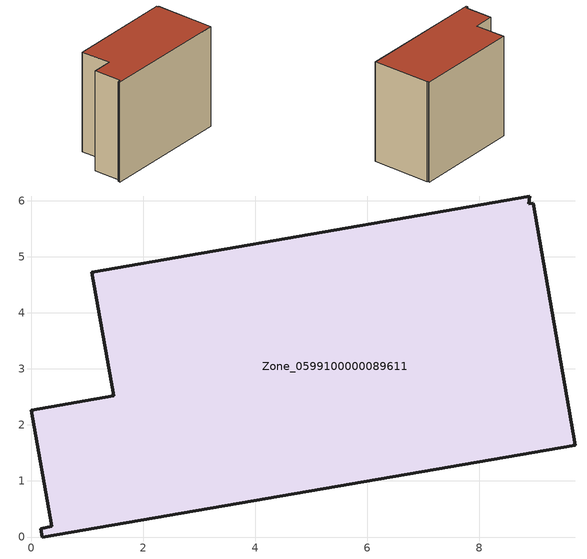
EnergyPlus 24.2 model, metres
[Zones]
Zone_0599100000089611
 floor ground (C_G): 8.96,5.96 9.72,1.63 0.2,0 0.17,0.15 0.37,0.19 0,2.26 1.48,2.52 1.08,4.72 8.9,6.09 8.88,5.95 z0
 wall outside (C_F): 1.48,2.52 0,2.26 0.37,0.19 0.17,0.15 0.2,0 9.72,1.63 8.96,5.96 8.88,5.95 8.9,6.09 1.08,4.72 1.48,2.52 z0:7.58
 roof outside (C_R): 8.9,6.09 1.08,4.72 1.48,2.52 0,2.26 0.37,0.19 0.17,0.15 0.2,0 9.72,1.63 8.96,5.96 8.88,5.95 z7.58
[BUILDING]
Pand.0599100000089611: North Axis=0; Terrain=City; Loads Convergence Tolerance Value=0.04; Temperature Convergence Tolerance Value=0.4; Solar Distribution=FullExterior; Maximum Number of Warmup Days=25; Minimum Number of Warmup Days=1
[Site:Location]
Rotterdam.The.Hague.AP_ZH_NLD Design_Conditions: Latitude=51.96; Longitude=4.45; Time Zone=1; Elevation=-4.5
[SITE:GROUNDTEMPERATURE:BUILDINGSURFACE]
18, 18, 18, 18, 18, 18, 18, 18, 18, 18, 18, 18
[MATERIAL] Thermal Absorptance=0.9; Solar Absorptance=0.7; Visible Absorptance=0.7
Name | Roughness | Thickness | Conductivity | Density | Specific Heat
G.TI.1946 | MediumSmooth | 0.15 | 1 | 540 | 1210
F.TI.1946 | Rough | 0.3 | 0.857143 | 1920 | 840
R.TI.1946 | MediumRough | 0.2 | 0.1 | 1500 | 1000
[CONSTRUCTION]
C_G: G.TI.1946
C_F: F.TI.1946
C_R: R.TI.1946
[ZONE]
Zone_0599100000089611: Type=1; Multiplier=1; Ceiling Height=Autocalculate; Volume=Autocalculate; Floor Area=autocalculate; Part of Total Floor Area=Yes
[ZONEINFILTRATION:DESIGNFLOWRATE]
Infil_Zone_0599100000089611: Zone or ZoneList or Space or SpaceList=Zone_0599100000089611; Schedule=AlwaysOn; Design Flow Rate Calculation Method=Flow/Area; Flow Rate per Floor Area=0.003; Constant Term Coefficient=1; Temperature Term Coefficient=0; Velocity Term Coefficient=0; Velocity Squared Term Coefficient=0
[HVACTEMPLATE:ZONE:IDEALLOADSAIRSYSTEM]
Zone_0599100000089611: Maximum Heating Supply Air Temperature=50; Minimum Cooling Supply Air Temperature=13; Maximum Heating Supply Air Humidity Ratio=0.0156; Minimum Cooling Supply Air Humidity Ratio=0.0077; Heating Limit=NoLimit; Cooling Limit=NoLimit; Dehumidification Control Type=ConstantSensibleHeatRatio; Cooling Sensible Heat Ratio=0.7; Dehumidification Setpoint=60; Humidification Control Type=None; Humidification Setpoint=30; Outdoor Air Method=None; Outdoor Air Flow Rate per Person=0.00944; Outdoor Air Flow Rate per Zone Floor Area=0; Outdoor Air Flow Rate per Zone=0; Demand Controlled Ventilation Type=None; Outdoor Air Economizer Type=NoEconomizer; Heat Recovery Type=None; Sensible Heat Recovery Effectiveness=0.7; Latent Heat Recovery Effectiveness=0.65
[ZONECONTROL:THERMOSTAT]
ThermostatControl_Zone_0599100000089611: Zone or ZoneList=Zone_0599100000089611; Control Type Schedule=DualSetpointControlType; Control 1=Thermostat_Zone_0599100000089611; Temperature Difference Between Cutout And Setpoint=0
[THERMOSTATSETPOINT:DUALSETPOINT]
Thermostat_Zone_0599100000089611: Heating Setpoint Temperature Schedule=HeatingSetpoint_Zone_0599100000089611; Cooling Setpoint Temperature Schedule=CoolingSetpoint_Zone_0599100000089611
[SCHEDULE:COMPACT]
HeatingSetpoint_Zone_0599100000089611: Through: 12/31, For: AllDays, Until: 24:00, 21
CoolingSetpoint_Zone_0599100000089611: Through: 12/31, For: AllDays, Until: 24:00, 24
DualSetpointControlType: Through: 12/31, For: AllDays, Until: 24:00, 4
AlwaysOn: Through: 12/31, For: AllDays, Until: 24:00, 1
